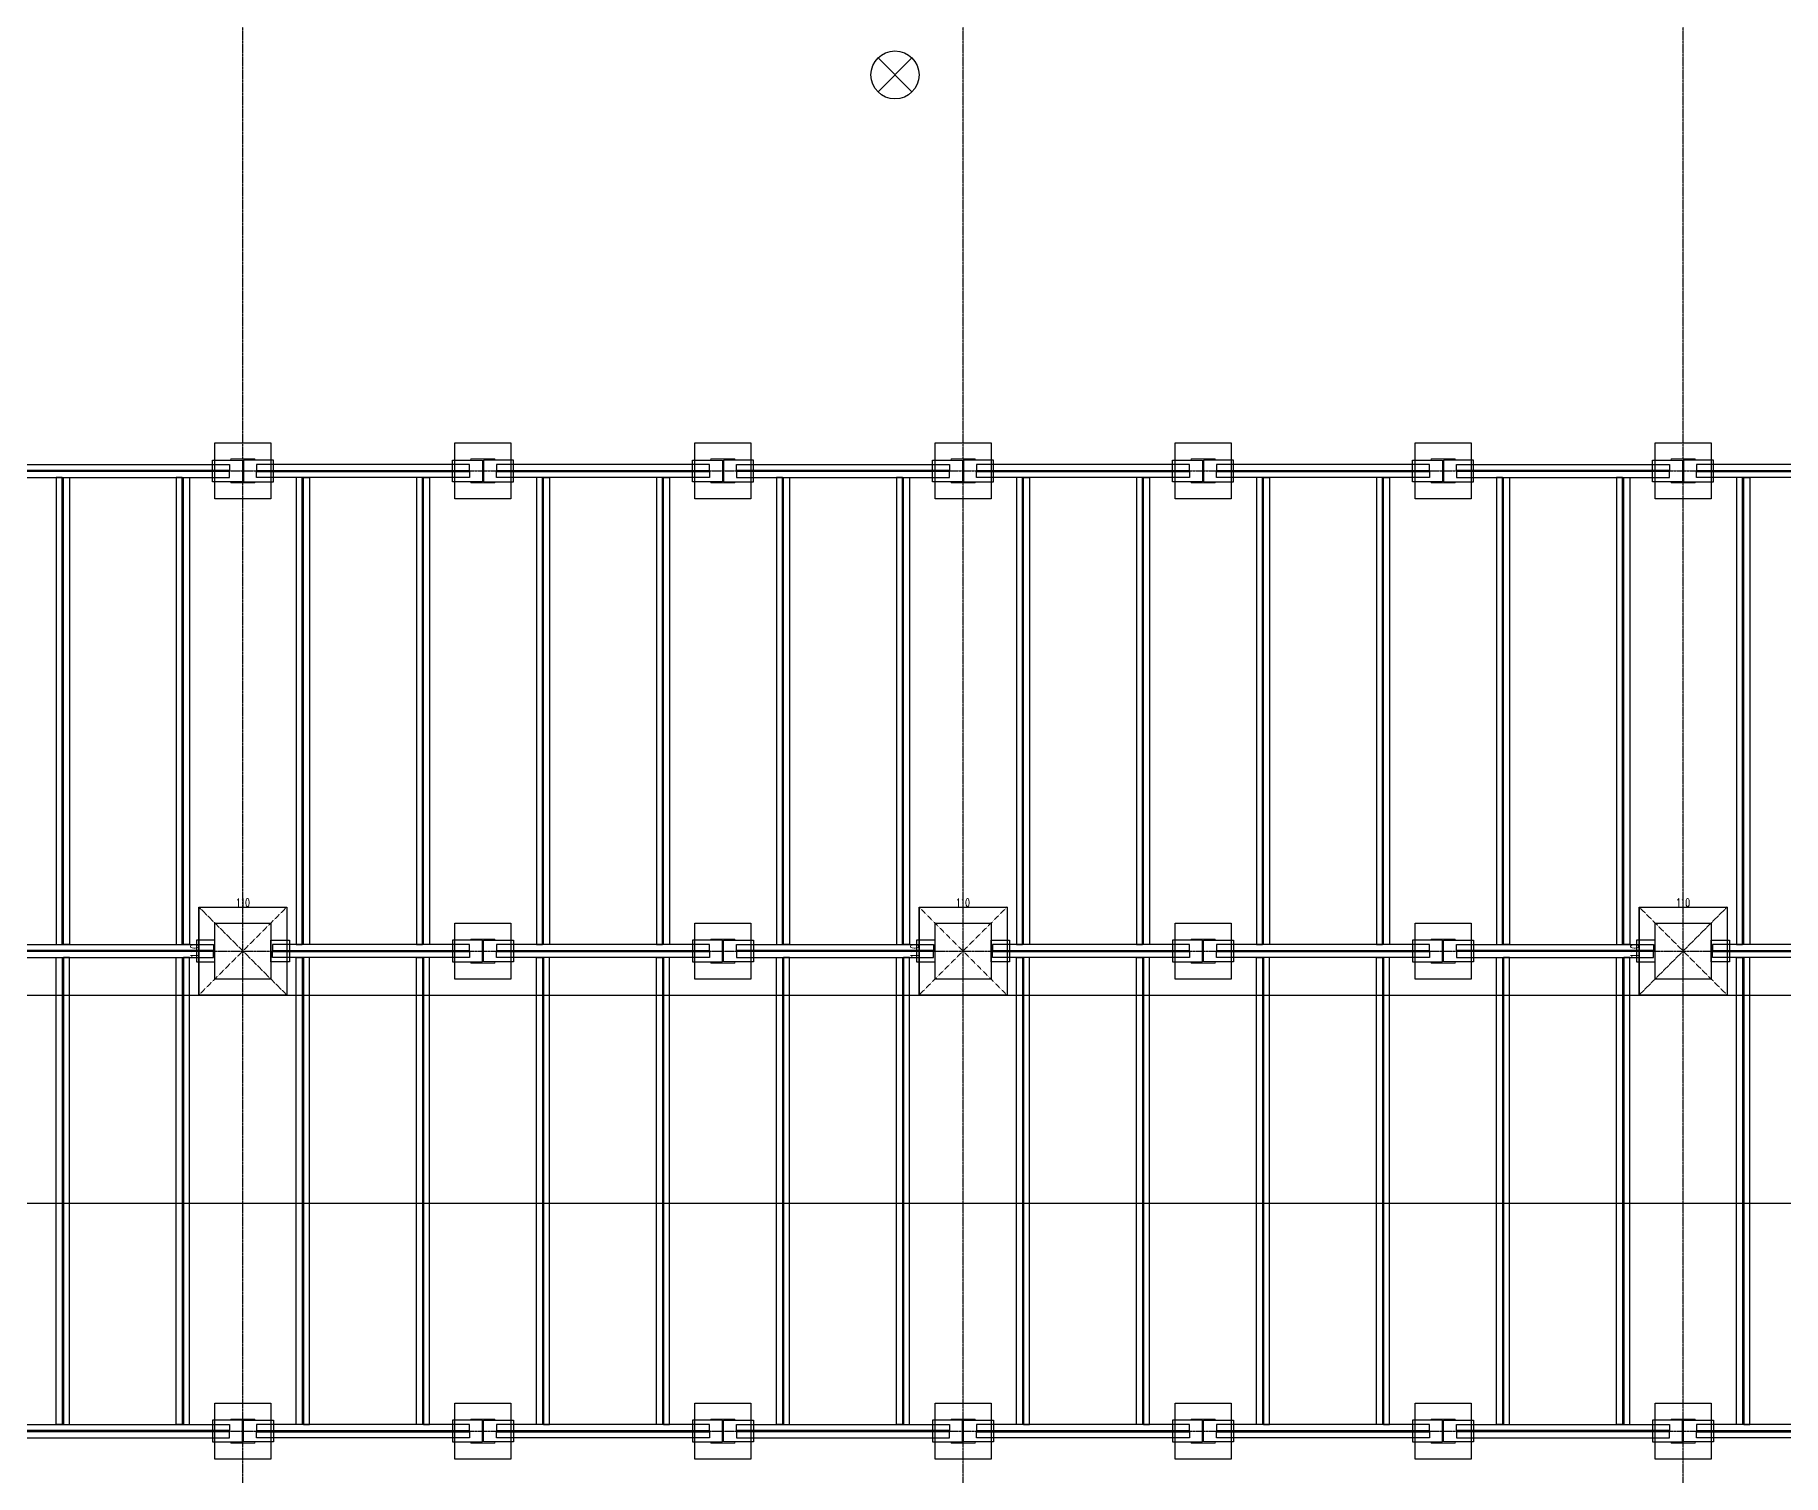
# Model space of a CAD drawing. Header units: millimetres. Extents: x -21841 to 195597, y -1659 to 112111.
# Drawn here: x 3400 to 5585, y 16295 to 18095 of the extents above; entities that cross this region are included whole.
import ezdxf
from ezdxf.enums import TextEntityAlignment as Align

# ---------------------------------------------------------------- set-up
doc = ezdxf.new("R2010")
doc.units = ezdxf.units.MM
doc.linetypes.add('X-N-FAB-L10$0$COL-CEN-LIN', pattern=[3.25, 2.5, -0.25, 0.25, -0.25])
doc.linetypes.add('X-N-FAB-L10$0$HIDDEN', pattern=[0.375, 0.25, -0.125])
for name, color, linetype in [('0-FMCS', 6, 'Continuous'), ('0-XREF', 7, 'Continuous'), ('X-N-FAB-L10$0$0-NC', 8, 'Continuous'), ('X-N-FAB-L10$0$0-ND', 8, 'Continuous'), ('X-N-FAB-L10$0$08', 8, 'Continuous'), ('X-N-FAB-L10$0$CCL', 8, 'X-N-FAB-L10$0$COL-CEN-LIN'), ('X-N-FAB-L10$0$COL', 8, 'Continuous'), ('X-N-FAB-L10$0$COL-S', 8, 'Continuous')]:
    doc.layers.add(name, color=color, linetype=linetype)
doc.layers.add('X-N-FAB-L10$0$STEEL1', color=8, linetype='Continuous', lineweight=0)
doc.styles.add('X-N-FAB-L10$0$CHINA', font='simplex.shx', dxfattribs={"width": 0.75, "bigfont": 'chineset.shx'})
doc.styles.add('X-N-FAB-L10$0$COL-NUM', font='romanc')
doc.styles.add('X-N-FAB-L10$0$DIM', font='simplex.shx', dxfattribs={"width": 0.67, "bigfont": 'chineset.shx'})
doc.dimstyles.new('X-N-FAB-L10$0$JJP_005_defpoint', dxfattribs={"dimtxt": 20, "dimasz": 0.5, "dimexe": 0.5, "dimexo": 0.5, "dimgap": 0.5, "dimtad": 1, "dimdsep": 46, "dimtxsty": 'X-N-FAB-L10$0$DIM', "dimblk": 'X-N-FAB-L10$0$_None', "dimcen": 10, "dimclrd": 256, "dimclre": 256, "dimclrt": 256, "dimadec": 0, "dimazin": 0, "dimtfac": 1, "dimtix": 1, "dimtmove": 2, "dimatfit": 3, "dimldrblk": 'X-N-FAB-L10$0$_None', "dimfxl": 0.5, "dimtolj": 1, "dimtzin": 0, "dimarcsym": 0})

# ---------------------------------------------------------------- blocks, each defined once
blk = doc.blocks.new('*D1287')
at = {"layer": 'DEFPOINTS', "lineweight": -2, "transparency": 16777216}
blk.add_line((5405, 17005), (5515, 17005), dxfattribs=at)
at = {"layer": 'DEFPOINTS', "color": 0, "transparency": 16777216}
for p in [(5405, 17005), (5515, 17005), (5515, 17005)]:
    blk.add_point(p, dxfattribs=at)
at = {"layer": 'DEFPOINTS', "transparency": 16777216, "insert": (5460, 17010.5), "char_height": 10, "attachment_point": 5, "style": 'X-N-FAB-L10$0$DIM'}
blk.add_mtext('\\A1;110', dxfattribs=at)
blk = doc.blocks.new('X-N-FAB-L10$0$_None')
blk = doc.blocks.new('*D1288')
at = {"layer": 'DEFPOINTS', "lineweight": -2, "transparency": 16777216}
blk.add_line((5405, 17005), (5405, 16895), dxfattribs=at)
at = {"layer": 'DEFPOINTS', "color": 0, "transparency": 16777216}
for p in [(5405, 17005), (5405, 16895), (5405, 16895)]:
    blk.add_point(p, dxfattribs=at)
at = {"layer": 'DEFPOINTS', "transparency": 16777216, "insert": (5399.5, 16950), "char_height": 10, "attachment_point": 5, "rotation": 90, "style": 'X-N-FAB-L10$0$DIM'}
blk.add_mtext('\\A1;110', dxfattribs=at)
blk = doc.blocks.new('*D1289')
at = {"layer": 'DEFPOINTS', "lineweight": -2, "transparency": 16777216}
blk.add_line((4505, 17005), (4615, 17005), dxfattribs=at)
at = {"layer": 'DEFPOINTS', "color": 0, "transparency": 16777216}
for p in [(4505, 17005), (4615, 17005), (4615, 17005)]:
    blk.add_point(p, dxfattribs=at)
at = {"layer": 'DEFPOINTS', "transparency": 16777216, "insert": (4560, 17010.5), "char_height": 10, "attachment_point": 5, "style": 'X-N-FAB-L10$0$DIM'}
blk.add_mtext('\\A1;110', dxfattribs=at)
blk = doc.blocks.new('*D1290')
at = {"layer": 'DEFPOINTS', "lineweight": -2, "transparency": 16777216}
blk.add_line((4505, 17005), (4505, 16895), dxfattribs=at)
at = {"layer": 'DEFPOINTS', "color": 0, "transparency": 16777216}
for p in [(4505, 17005), (4505, 16895), (4505, 16895)]:
    blk.add_point(p, dxfattribs=at)
at = {"layer": 'DEFPOINTS', "transparency": 16777216, "insert": (4499.5, 16950), "char_height": 10, "attachment_point": 5, "rotation": 90, "style": 'X-N-FAB-L10$0$DIM'}
blk.add_mtext('\\A1;110', dxfattribs=at)
blk = doc.blocks.new('*D1291')
at = {"layer": 'DEFPOINTS', "lineweight": -2, "transparency": 16777216}
blk.add_line((3605, 17005), (3715, 17005), dxfattribs=at)
at = {"layer": 'DEFPOINTS', "color": 0, "transparency": 16777216}
for p in [(3605, 17005), (3715, 17005), (3715, 17005)]:
    blk.add_point(p, dxfattribs=at)
at = {"layer": 'DEFPOINTS', "transparency": 16777216, "insert": (3660, 17010.5), "char_height": 10, "attachment_point": 5, "style": 'X-N-FAB-L10$0$DIM'}
blk.add_mtext('\\A1;110', dxfattribs=at)
blk = doc.blocks.new('*D1292')
at = {"layer": 'DEFPOINTS', "lineweight": -2, "transparency": 16777216}
blk.add_line((3605, 17005), (3605, 16895), dxfattribs=at)
at = {"layer": 'DEFPOINTS', "color": 0, "transparency": 16777216}
for p in [(3605, 17005), (3605, 16895), (3605, 16895)]:
    blk.add_point(p, dxfattribs=at)
at = {"layer": 'DEFPOINTS', "transparency": 16777216, "insert": (3599.5, 16950), "char_height": 10, "attachment_point": 5, "rotation": 90, "style": 'X-N-FAB-L10$0$DIM'}
blk.add_mtext('\\A1;110', dxfattribs=at)
blk = doc.blocks.new('X-N-FAB-L10')
at = {"layer": 'DEFPOINTS', "color": 8, "linetype": 'X-N-FAB-L10$0$HIDDEN', "ltscale": 0.1}
for p, q in [((3715, 17005), (3605, 16895)), ((3605, 17005), (3715, 16895)), ((3715, 17005), (3605, 16895)), ((3605, 17005), (3715, 16895)), ((4615, 17005), (4505, 16895)), ((4505, 17005), (4615, 16895)), ((4615, 17005), (4505, 16895)), ((4505, 17005), (4615, 16895)), ((5515, 17005), (5405, 16895)), ((5405, 17005), (5515, 16895)), ((5515, 17005), (5405, 16895)), ((5405, 17005), (5515, 16895))]:
    blk.add_line(p, q, dxfattribs=at)
at = {"layer": 'DEFPOINTS', "color": 8}
for p, q in [((3605, 17005), (3715, 17005)), ((3605, 17005), (3605, 16895)), ((4505, 17005), (4615, 17005)), ((4505, 17005), (4505, 16895)), ((5405, 17005), (5515, 17005)), ((5405, 17005), (5405, 16895))]:
    blk.add_line(p, q, dxfattribs=at)
at = {"layer": 'X-N-FAB-L10$0$08', "color": 8}
for p, q in [((4496.213, 18066.213), (4453.787, 18023.787)), ((4453.787, 18066.213), (4496.213, 18023.787)), ((3310, 16895), (6100, 16895)), ((2195, 16635), (6100, 16635))]:
    blk.add_line(p, q, dxfattribs=at)
for points in [[(3377, 17558.3), (3643, 17558.3), (3643, 17550.8), (3377, 17550.8)], [(3377, 17541.7), (3643, 17541.7), (3643, 17549.2), (3377, 17549.2)], [(3659.5, 17536.5), (3622, 17536.5), (3622, 17563.5), (3659.5, 17563.5)], [(3660.5, 17536.5), (3698, 17536.5), (3698, 17563.5), (3660.5, 17563.5)], [(3943, 17558.3), (3677, 17558.3), (3677, 17550.8), (3943, 17550.8)], [(3943, 17541.7), (3677, 17541.7), (3677, 17549.2), (3943, 17549.2)], [(3959.5, 17536.5), (3922, 17536.5), (3922, 17563.5), (3959.5, 17563.5)], [(3960.5, 17536.5), (3998, 17536.5), (3998, 17563.5), (3960.5, 17563.5)], [(4243, 17558.3), (3977, 17558.3), (3977, 17550.8), (4243, 17550.8)], [(4243, 17541.7), (3977, 17541.7), (3977, 17549.2), (4243, 17549.2)], [(4259.5, 17536.5), (4222, 17536.5), (4222, 17563.5), (4259.5, 17563.5)], [(4260.5, 17536.5), (4298, 17536.5), (4298, 17563.5), (4260.5, 17563.5)], [(4277, 17558.3), (4543, 17558.3), (4543, 17550.8), (4277, 17550.8)], [(4277, 17541.7), (4543, 17541.7), (4543, 17549.2), (4277, 17549.2)], [(4559.5, 17536.5), (4522, 17536.5), (4522, 17563.5), (4559.5, 17563.5)], [(4560.5, 17536.5), (4598, 17536.5), (4598, 17563.5), (4560.5, 17563.5)], [(4843, 17558.3), (4577, 17558.3), (4577, 17550.8), (4843, 17550.8)], [(4843, 17541.7), (4577, 17541.7), (4577, 17549.2), (4843, 17549.2)], [(4859.5, 17536.5), (4822, 17536.5), (4822, 17563.5), (4859.5, 17563.5)], [(4860.5, 17536.5), (4898, 17536.5), (4898, 17563.5), (4860.5, 17563.5)], [(5143, 17558.3), (4877, 17558.3), (4877, 17550.8), (5143, 17550.8)], [(5143, 17541.7), (4877, 17541.7), (4877, 17549.2), (5143, 17549.2)], [(5159.5, 17536.5), (5122, 17536.5), (5122, 17563.5), (5159.5, 17563.5)], [(5160.5, 17536.5), (5198, 17536.5), (5198, 17563.5), (5160.5, 17563.5)], [(5177, 17558.3), (5443, 17558.3), (5443, 17550.8), (5177, 17550.8)], [(5177, 17541.7), (5443, 17541.7), (5443, 17549.2), (5177, 17549.2)], [(5459.5, 17536.5), (5422, 17536.5), (5422, 17563.5), (5459.5, 17563.5)], [(5460.5, 17536.5), (5498, 17536.5), (5498, 17563.5), (5460.5, 17563.5)], [(5743, 17558.3), (5477, 17558.3), (5477, 17550.8), (5743, 17550.8)], [(5743, 17541.7), (5477, 17541.7), (5477, 17549.2), (5743, 17549.2)], [(3426.7, 17541.7), (3426.7, 16958.3), (3434.2, 16958.3), (3434.2, 17541.7)], [(3443.3, 17541.7), (3443.3, 16958.3), (3435.8, 16958.3), (3435.8, 17541.7)], [(3576.7, 17541.7), (3576.7, 16958.3), (3584.2, 16958.3), (3584.2, 17541.7)], [(3593.3, 17541.7), (3593.3, 16958.3), (3585.8, 16958.3), (3585.8, 17541.7)], [(3726.7, 17541.7), (3726.7, 16958.3), (3734.2, 16958.3), (3734.2, 17541.7)], [(3743.3, 17541.7), (3743.3, 16958.3), (3735.8, 16958.3), (3735.8, 17541.7)], [(3876.7, 17541.7), (3876.7, 16958.3), (3884.2, 16958.3), (3884.2, 17541.7)], [(3893.3, 17541.7), (3893.3, 16958.3), (3885.8, 16958.3), (3885.8, 17541.7)], [(4026.7, 17541.7), (4026.7, 16958.3), (4034.2, 16958.3), (4034.2, 17541.7)], [(4043.3, 17541.7), (4043.3, 16958.3), (4035.8, 16958.3), (4035.8, 17541.7)], [(4176.7, 17541.7), (4176.7, 16958.3), (4184.2, 16958.3), (4184.2, 17541.7)], [(4193.3, 17541.7), (4193.3, 16958.3), (4185.8, 16958.3), (4185.8, 17541.7)], [(4326.7, 17541.7), (4326.7, 16958.3), (4334.2, 16958.3), (4334.2, 17541.7)], [(4343.3, 17541.7), (4343.3, 16958.3), (4335.8, 16958.3), (4335.8, 17541.7)], [(4476.7, 17541.7), (4476.7, 16958.3), (4484.2, 16958.3), (4484.2, 17541.7)], [(4493.3, 17541.7), (4493.3, 16958.3), (4485.8, 16958.3), (4485.8, 17541.7)], [(4626.7, 17541.7), (4626.7, 16958.3), (4634.2, 16958.3), (4634.2, 17541.7)], [(4643.3, 17541.7), (4643.3, 16958.3), (4635.8, 16958.3), (4635.8, 17541.7)], [(4776.7, 17541.7), (4776.7, 16958.3), (4784.2, 16958.3), (4784.2, 17541.7)], [(4793.3, 17541.7), (4793.3, 16958.3), (4785.8, 16958.3), (4785.8, 17541.7)], [(4926.7, 17541.7), (4926.7, 16958.3), (4934.2, 16958.3), (4934.2, 17541.7)], [(4943.3, 17541.7), (4943.3, 16958.3), (4935.8, 16958.3), (4935.8, 17541.7)], [(5076.7, 17541.7), (5076.7, 16958.3), (5084.2, 16958.3), (5084.2, 17541.7)], [(5093.3, 17541.7), (5093.3, 16958.3), (5085.8, 16958.3), (5085.8, 17541.7)], [(5226.7, 17541.7), (5226.7, 16958.3), (5234.2, 16958.3), (5234.2, 17541.7)], [(5243.3, 17541.7), (5243.3, 16958.3), (5235.8, 16958.3), (5235.8, 17541.7)], [(5376.7, 17541.7), (5376.7, 16958.3), (5384.2, 16958.3), (5384.2, 17541.7)], [(5393.3, 17541.7), (5393.3, 16958.3), (5385.8, 16958.3), (5385.8, 17541.7)], [(5526.7, 17541.7), (5526.7, 16958.3), (5534.2, 16958.3), (5534.2, 17541.7)], [(5543.3, 17541.7), (5543.3, 16958.3), (5535.8, 16958.3), (5535.8, 17541.7)], [(3377, 16958.3), (3623, 16958.3), (3623, 16950.8), (3377, 16950.8)], [(3625, 16963.5), (3602, 16963.5), (3602, 16936.5), (3625, 16936.5)], [(3695, 16963.5), (3718, 16963.5), (3718, 16936.5), (3695, 16936.5)], [(3943, 16958.3), (3697, 16958.3), (3697, 16950.8), (3943, 16950.8)], [(3959.5, 16963.5), (3922, 16963.5), (3922, 16936.5), (3959.5, 16936.5)], [(3960.5, 16963.5), (3998, 16963.5), (3998, 16936.5), (3960.5, 16936.5)], [(4243, 16958.3), (3977, 16958.3), (3977, 16950.8), (4243, 16950.8)], [(4259.5, 16963.5), (4222, 16963.5), (4222, 16936.5), (4259.5, 16936.5)], [(4260.5, 16963.5), (4298, 16963.5), (4298, 16936.5), (4260.5, 16936.5)], [(4277, 16958.3), (4523, 16958.3), (4523, 16950.8), (4277, 16950.8)], [(4525, 16963.5), (4502, 16963.5), (4502, 16936.5), (4525, 16936.5)], [(4595, 16963.5), (4618, 16963.5), (4618, 16936.5), (4595, 16936.5)], [(4843, 16958.3), (4597, 16958.3), (4597, 16950.8), (4843, 16950.8)], [(4859.5, 16963.5), (4822, 16963.5), (4822, 16936.5), (4859.5, 16936.5)], [(4860.5, 16963.5), (4898, 16963.5), (4898, 16936.5), (4860.5, 16936.5)], [(5143, 16958.3), (4877, 16958.3), (4877, 16950.8), (5143, 16950.8)], [(5159.5, 16963.5), (5122, 16963.5), (5122, 16936.5), (5159.5, 16936.5)], [(5160.5, 16963.5), (5198, 16963.5), (5198, 16936.5), (5160.5, 16936.5)], [(5177, 16958.3), (5423, 16958.3), (5423, 16950.8), (5177, 16950.8)], [(5425, 16963.5), (5402, 16963.5), (5402, 16936.5), (5425, 16936.5)], [(5495, 16963.5), (5518, 16963.5), (5518, 16936.5), (5495, 16936.5)], [(5743, 16958.3), (5497, 16958.3), (5497, 16950.8), (5743, 16950.8)], [(3377, 16941.7), (3623, 16941.7), (3623, 16949.2), (3377, 16949.2)], [(3426.7, 16358.3), (3426.7, 16941.7), (3434.2, 16941.7), (3434.2, 16358.3)], [(3443.3, 16358.3), (3443.3, 16941.7), (3435.8, 16941.7), (3435.8, 16358.3)], [(3576.7, 16358.3), (3576.7, 16941.7), (3584.2, 16941.7), (3584.2, 16358.3)], [(3593.3, 16358.3), (3593.3, 16941.7), (3585.8, 16941.7), (3585.8, 16358.3)], [(3943, 16941.7), (3697, 16941.7), (3697, 16949.2), (3943, 16949.2)], [(3726.7, 16358.3), (3726.7, 16941.7), (3734.2, 16941.7), (3734.2, 16358.3)], [(3743.3, 16358.3), (3743.3, 16941.7), (3735.8, 16941.7), (3735.8, 16358.3)], [(3876.7, 16358.3), (3876.7, 16941.7), (3884.2, 16941.7), (3884.2, 16358.3)], [(3893.3, 16358.3), (3893.3, 16941.7), (3885.8, 16941.7), (3885.8, 16358.3)], [(4243, 16941.7), (3977, 16941.7), (3977, 16949.2), (4243, 16949.2)], [(4026.7, 16358.3), (4026.7, 16941.7), (4034.2, 16941.7), (4034.2, 16358.3)], [(4043.3, 16358.3), (4043.3, 16941.7), (4035.8, 16941.7), (4035.8, 16358.3)], [(4176.7, 16358.3), (4176.7, 16941.7), (4184.2, 16941.7), (4184.2, 16358.3)], [(4193.3, 16358.3), (4193.3, 16941.7), (4185.8, 16941.7), (4185.8, 16358.3)], [(4277, 16941.7), (4523, 16941.7), (4523, 16949.2), (4277, 16949.2)], [(4326.7, 16358.3), (4326.7, 16941.7), (4334.2, 16941.7), (4334.2, 16358.3)], [(4343.3, 16358.3), (4343.3, 16941.7), (4335.8, 16941.7), (4335.8, 16358.3)], [(4476.7, 16358.3), (4476.7, 16941.7), (4484.2, 16941.7), (4484.2, 16358.3)], [(4493.3, 16358.3), (4493.3, 16941.7), (4485.8, 16941.7), (4485.8, 16358.3)], [(4843, 16941.7), (4597, 16941.7), (4597, 16949.2), (4843, 16949.2)], [(4626.7, 16358.3), (4626.7, 16941.7), (4634.2, 16941.7), (4634.2, 16358.3)], [(4643.3, 16358.3), (4643.3, 16941.7), (4635.8, 16941.7), (4635.8, 16358.3)], [(4776.7, 16358.3), (4776.7, 16941.7), (4784.2, 16941.7), (4784.2, 16358.3)], [(4793.3, 16358.3), (4793.3, 16941.7), (4785.8, 16941.7), (4785.8, 16358.3)], [(5143, 16941.7), (4877, 16941.7), (4877, 16949.2), (5143, 16949.2)], [(4926.7, 16358.3), (4926.7, 16941.7), (4934.2, 16941.7), (4934.2, 16358.3)], [(4943.3, 16358.3), (4943.3, 16941.7), (4935.8, 16941.7), (4935.8, 16358.3)], [(5076.7, 16358.3), (5076.7, 16941.7), (5084.2, 16941.7), (5084.2, 16358.3)], [(5093.3, 16358.3), (5093.3, 16941.7), (5085.8, 16941.7), (5085.8, 16358.3)], [(5177, 16941.7), (5423, 16941.7), (5423, 16949.2), (5177, 16949.2)], [(5226.7, 16358.3), (5226.7, 16941.7), (5234.2, 16941.7), (5234.2, 16358.3)], [(5243.3, 16358.3), (5243.3, 16941.7), (5235.8, 16941.7), (5235.8, 16358.3)], [(5376.7, 16358.3), (5376.7, 16941.7), (5384.2, 16941.7), (5384.2, 16358.3)], [(5393.3, 16358.3), (5393.3, 16941.7), (5385.8, 16941.7), (5385.8, 16358.3)], [(5743, 16941.7), (5497, 16941.7), (5497, 16949.2), (5743, 16949.2)], [(5526.7, 16358.3), (5526.7, 16941.7), (5534.2, 16941.7), (5534.2, 16358.3)], [(5543.3, 16358.3), (5543.3, 16941.7), (5535.8, 16941.7), (5535.8, 16358.3)], [(3377, 16358.3), (3643, 16358.3), (3643, 16350.8), (3377, 16350.8)], [(3377, 16341.7), (3643, 16341.7), (3643, 16349.2), (3377, 16349.2)], [(3659.5, 16363.5), (3622, 16363.5), (3622, 16336.5), (3659.5, 16336.5)], [(3660.5, 16363.5), (3698, 16363.5), (3698, 16336.5), (3660.5, 16336.5)], [(3943, 16358.3), (3677, 16358.3), (3677, 16350.8), (3943, 16350.8)], [(3943, 16341.7), (3677, 16341.7), (3677, 16349.2), (3943, 16349.2)], [(3959.5, 16363.5), (3922, 16363.5), (3922, 16336.5), (3959.5, 16336.5)], [(3960.5, 16363.5), (3998, 16363.5), (3998, 16336.5), (3960.5, 16336.5)], [(4243, 16358.3), (3977, 16358.3), (3977, 16350.8), (4243, 16350.8)], [(4243, 16341.7), (3977, 16341.7), (3977, 16349.2), (4243, 16349.2)], [(4259.5, 16363.5), (4222, 16363.5), (4222, 16336.5), (4259.5, 16336.5)], [(4260.5, 16363.5), (4298, 16363.5), (4298, 16336.5), (4260.5, 16336.5)], [(4277, 16358.3), (4543, 16358.3), (4543, 16350.8), (4277, 16350.8)], [(4277, 16341.7), (4543, 16341.7), (4543, 16349.2), (4277, 16349.2)], [(4559.5, 16363.5), (4522, 16363.5), (4522, 16336.5), (4559.5, 16336.5)], [(4560.5, 16363.5), (4598, 16363.5), (4598, 16336.5), (4560.5, 16336.5)], [(4843, 16358.3), (4577, 16358.3), (4577, 16350.8), (4843, 16350.8)], [(4843, 16341.7), (4577, 16341.7), (4577, 16349.2), (4843, 16349.2)], [(4859.5, 16363.5), (4822, 16363.5), (4822, 16336.5), (4859.5, 16336.5)], [(4860.5, 16363.5), (4898, 16363.5), (4898, 16336.5), (4860.5, 16336.5)], [(5143, 16358.3), (4877, 16358.3), (4877, 16350.8), (5143, 16350.8)], [(5143, 16341.7), (4877, 16341.7), (4877, 16349.2), (5143, 16349.2)], [(5159.5, 16363.5), (5122, 16363.5), (5122, 16336.5), (5159.5, 16336.5)], [(5160.5, 16363.5), (5198, 16363.5), (5198, 16336.5), (5160.5, 16336.5)], [(5177, 16358.3), (5443, 16358.3), (5443, 16350.8), (5177, 16350.8)], [(5177, 16341.7), (5443, 16341.7), (5443, 16349.2), (5177, 16349.2)], [(5459.5, 16363.5), (5422, 16363.5), (5422, 16336.5), (5459.5, 16336.5)], [(5460.5, 16363.5), (5498, 16363.5), (5498, 16336.5), (5460.5, 16336.5)], [(5743, 16358.3), (5477, 16358.3), (5477, 16350.8), (5743, 16350.8)], [(5743, 16341.7), (5477, 16341.7), (5477, 16349.2), (5743, 16349.2)]]:
    blk.add_lwpolyline(points, close=True, dxfattribs=at)
blk.add_circle((4475, 18045), 30, dxfattribs=at)
at = {"layer": 'X-N-FAB-L10$0$CCL', "color": 8}
for p, q in [((3660, 10600), (3660, 19760)), ((4560, 10600), (4560, 19760)), ((5460, 10600), (5460, 19760)), ((-720, 17550), (27370, 17550)), ((-720, 16950), (27370, 16950)), ((-720, 16350), (27370, 16350))]:
    blk.add_line(p, q, dxfattribs=at)
at = {"layer": 'X-N-FAB-L10$0$COL', "color": 8}
for p, q in [((3625, 17585), (3695, 17585)), ((3625, 17515), (3625, 17585)), ((3695, 17585), (3695, 17515)), ((3925, 17585), (3995, 17585)), ((3925, 17515), (3925, 17585)), ((3995, 17585), (3995, 17515)), ((4225, 17585), (4295, 17585)), ((4225, 17515), (4225, 17585)), ((4295, 17585), (4295, 17515)), ((4525, 17585), (4595, 17585)), ((4525, 17515), (4525, 17585)), ((4595, 17585), (4595, 17515)), ((4825, 17585), (4895, 17585)), ((4825, 17515), (4825, 17585)), ((4895, 17585), (4895, 17515)), ((5125, 17585), (5195, 17585)), ((5125, 17515), (5125, 17585)), ((5195, 17585), (5195, 17515)), ((5425, 17585), (5495, 17585)), ((5425, 17515), (5425, 17585)), ((5495, 17585), (5495, 17515)), ((3695, 17515), (3625, 17515)), ((3995, 17515), (3925, 17515)), ((4295, 17515), (4225, 17515)), ((4595, 17515), (4525, 17515)), ((4895, 17515), (4825, 17515)), ((5195, 17515), (5125, 17515)), ((5495, 17515), (5425, 17515)), ((3925, 16985), (3995, 16985)), ((3925, 16915), (3925, 16985)), ((3995, 16985), (3995, 16915)), ((4225, 16985), (4295, 16985)), ((4225, 16915), (4225, 16985)), ((4295, 16985), (4295, 16915)), ((4825, 16985), (4895, 16985)), ((4825, 16915), (4825, 16985)), ((4895, 16985), (4895, 16915)), ((5125, 16985), (5195, 16985)), ((5125, 16915), (5125, 16985)), ((5195, 16985), (5195, 16915)), ((3995, 16915), (3925, 16915)), ((4295, 16915), (4225, 16915)), ((4895, 16915), (4825, 16915)), ((5195, 16915), (5125, 16915)), ((3625, 16385), (3695, 16385)), ((3625, 16315), (3625, 16385)), ((3695, 16385), (3695, 16315)), ((3925, 16385), (3995, 16385)), ((3925, 16315), (3925, 16385)), ((3995, 16385), (3995, 16315)), ((4225, 16385), (4295, 16385)), ((4225, 16315), (4225, 16385)), ((4295, 16385), (4295, 16315)), ((4525, 16385), (4595, 16385)), ((4525, 16315), (4525, 16385)), ((4595, 16385), (4595, 16315)), ((4825, 16385), (4895, 16385)), ((4825, 16315), (4825, 16385)), ((4895, 16385), (4895, 16315)), ((5125, 16385), (5195, 16385)), ((5125, 16315), (5125, 16385)), ((5195, 16385), (5195, 16315)), ((5425, 16385), (5495, 16385)), ((5425, 16315), (5425, 16385)), ((5495, 16385), (5495, 16315)), ((3695, 16315), (3625, 16315)), ((3995, 16315), (3925, 16315)), ((4295, 16315), (4225, 16315)), ((4595, 16315), (4525, 16315)), ((4895, 16315), (4825, 16315)), ((5195, 16315), (5125, 16315)), ((5495, 16315), (5425, 16315))]:
    blk.add_line(p, q, dxfattribs=at)
at = {"layer": 'X-N-FAB-L10$0$COL', "color": 8, "ltscale": 0.1}
for p, q in [((3605, 17005), (3715, 17005)), ((3605, 16895), (3605, 17005)), ((3715, 17005), (3715, 16895)), ((4505, 17005), (4615, 17005)), ((4505, 16895), (4505, 17005)), ((4615, 17005), (4615, 16895)), ((5405, 17005), (5515, 17005)), ((5405, 16895), (5405, 17005)), ((5515, 17005), (5515, 16895)), ((3715, 16895), (3605, 16895)), ((4615, 16895), (4505, 16895)), ((5515, 16895), (5405, 16895))]:
    blk.add_line(p, q, dxfattribs=at)
at = {"layer": 'X-N-FAB-L10$0$COL', "color": 8}
for points in [[(3625, 17585), (3695, 17585), (3695, 17515), (3625, 17515)], [(3925, 17585), (3995, 17585), (3995, 17515), (3925, 17515)], [(4225, 17585), (4295, 17585), (4295, 17515), (4225, 17515)], [(4525, 17585), (4595, 17585), (4595, 17515), (4525, 17515)], [(4825, 17585), (4895, 17585), (4895, 17515), (4825, 17515)], [(5125, 17585), (5195, 17585), (5195, 17515), (5125, 17515)], [(5425, 17585), (5495, 17585), (5495, 17515), (5425, 17515)], [(3925, 16985), (3995, 16985), (3995, 16915), (3925, 16915)], [(4225, 16985), (4295, 16985), (4295, 16915), (4225, 16915)], [(4825, 16985), (4895, 16985), (4895, 16915), (4825, 16915)], [(5125, 16985), (5195, 16985), (5195, 16915), (5125, 16915)], [(3625, 16385), (3695, 16385), (3695, 16315), (3625, 16315)], [(3925, 16385), (3995, 16385), (3995, 16315), (3925, 16315)], [(4225, 16385), (4295, 16385), (4295, 16315), (4225, 16315)], [(4525, 16385), (4595, 16385), (4595, 16315), (4525, 16315)], [(4825, 16385), (4895, 16385), (4895, 16315), (4825, 16315)], [(5125, 16385), (5195, 16385), (5195, 16315), (5125, 16315)], [(5425, 16385), (5495, 16385), (5495, 16315), (5425, 16315)]]:
    blk.add_lwpolyline(points, close=True, dxfattribs=at)
at = {"layer": 'X-N-FAB-L10$0$COL', "color": 8, "ltscale": 0.1}
for points in [[(3605, 17005), (3715, 17005), (3715, 16895), (3605, 16895)], [(4505, 17005), (4615, 17005), (4615, 16895), (4505, 16895)], [(5405, 17005), (5515, 17005), (5515, 16895), (5405, 16895)]]:
    blk.add_lwpolyline(points, close=True, dxfattribs=at)
at = {"layer": 'X-N-FAB-L10$0$COL-S', "color": 8}
for p, q in [((3625, 16985), (3695, 16985)), ((3625, 16915), (3625, 16985)), ((3625, 16985), (3695, 16985)), ((3625, 16915), (3625, 16985)), ((3695, 16985), (3695, 16915)), ((3695, 16985), (3695, 16915)), ((4525, 16985), (4595, 16985)), ((4525, 16915), (4525, 16985)), ((4525, 16985), (4595, 16985)), ((4525, 16915), (4525, 16985)), ((4595, 16985), (4595, 16915)), ((4595, 16985), (4595, 16915)), ((5425, 16985), (5495, 16985)), ((5425, 16915), (5425, 16985)), ((5425, 16985), (5495, 16985)), ((5425, 16915), (5425, 16985)), ((5495, 16985), (5495, 16915)), ((5495, 16985), (5495, 16915)), ((3695, 16915), (3625, 16915)), ((3695, 16915), (3625, 16915)), ((4595, 16915), (4525, 16915)), ((4595, 16915), (4525, 16915)), ((5495, 16915), (5425, 16915)), ((5495, 16915), (5425, 16915))]:
    blk.add_line(p, q, dxfattribs=at)
at = {"layer": 'X-N-FAB-L10$0$STEEL1', "color": 8}
for p, q in [((3645, 17565), (3675, 17565)), ((3645, 17563.5), (3645, 17565)), ((3659.5, 17563.5), (3645, 17563.5)), ((3659.5, 17536.5), (3659.5, 17563.5)), ((3675, 17563.5), (3660.5, 17563.5)), ((3660.5, 17563.5), (3660.5, 17536.5)), ((3675, 17565), (3675, 17563.5)), ((3945, 17565), (3975, 17565)), ((3945, 17563.5), (3945, 17565)), ((3959.5, 17563.5), (3945, 17563.5)), ((3959.5, 17536.5), (3959.5, 17563.5)), ((3975, 17563.5), (3960.5, 17563.5)), ((3960.5, 17563.5), (3960.5, 17536.5)), ((3975, 17565), (3975, 17563.5)), ((4245, 17565), (4275, 17565)), ((4245, 17563.5), (4245, 17565)), ((4259.5, 17563.5), (4245, 17563.5)), ((4259.5, 17536.5), (4259.5, 17563.5)), ((4275, 17563.5), (4260.5, 17563.5)), ((4260.5, 17563.5), (4260.5, 17536.5)), ((4275, 17565), (4275, 17563.5)), ((4545, 17565), (4575, 17565)), ((4545, 17563.5), (4545, 17565)), ((4559.5, 17563.5), (4545, 17563.5)), ((4559.5, 17536.5), (4559.5, 17563.5)), ((4575, 17563.5), (4560.5, 17563.5)), ((4560.5, 17563.5), (4560.5, 17536.5)), ((4575, 17565), (4575, 17563.5)), ((4845, 17565), (4875, 17565)), ((4845, 17563.5), (4845, 17565)), ((4859.5, 17563.5), (4845, 17563.5)), ((4859.5, 17536.5), (4859.5, 17563.5)), ((4875, 17563.5), (4860.5, 17563.5)), ((4860.5, 17563.5), (4860.5, 17536.5)), ((4875, 17565), (4875, 17563.5)), ((5145, 17565), (5175, 17565)), ((5145, 17563.5), (5145, 17565)), ((5159.5, 17563.5), (5145, 17563.5)), ((5159.5, 17536.5), (5159.5, 17563.5)), ((5175, 17563.5), (5160.5, 17563.5)), ((5160.5, 17563.5), (5160.5, 17536.5)), ((5175, 17565), (5175, 17563.5)), ((5445, 17565), (5475, 17565)), ((5445, 17563.5), (5445, 17565)), ((5459.5, 17563.5), (5445, 17563.5)), ((5459.5, 17536.5), (5459.5, 17563.5)), ((5475, 17563.5), (5460.5, 17563.5)), ((5460.5, 17563.5), (5460.5, 17536.5)), ((5475, 17565), (5475, 17563.5)), ((3645, 17535), (3645, 17536.5)), ((3645, 17536.5), (3659.5, 17536.5)), ((3675, 17535), (3645, 17535)), ((3660.5, 17536.5), (3675, 17536.5)), ((3675, 17536.5), (3675, 17535)), ((3945, 17535), (3945, 17536.5)), ((3945, 17536.5), (3959.5, 17536.5)), ((3975, 17535), (3945, 17535)), ((3960.5, 17536.5), (3975, 17536.5)), ((3975, 17536.5), (3975, 17535)), ((4245, 17535), (4245, 17536.5)), ((4245, 17536.5), (4259.5, 17536.5)), ((4275, 17535), (4245, 17535)), ((4260.5, 17536.5), (4275, 17536.5)), ((4275, 17536.5), (4275, 17535)), ((4545, 17535), (4545, 17536.5)), ((4545, 17536.5), (4559.5, 17536.5)), ((4575, 17535), (4545, 17535)), ((4560.5, 17536.5), (4575, 17536.5)), ((4575, 17536.5), (4575, 17535)), ((4845, 17535), (4845, 17536.5)), ((4845, 17536.5), (4859.5, 17536.5)), ((4875, 17535), (4845, 17535)), ((4860.5, 17536.5), (4875, 17536.5)), ((4875, 17536.5), (4875, 17535)), ((5145, 17535), (5145, 17536.5)), ((5145, 17536.5), (5159.5, 17536.5)), ((5175, 17535), (5145, 17535)), ((5160.5, 17536.5), (5175, 17536.5)), ((5175, 17536.5), (5175, 17535)), ((5445, 17535), (5445, 17536.5)), ((5445, 17536.5), (5459.5, 17536.5)), ((5475, 17535), (5445, 17535)), ((5460.5, 17536.5), (5475, 17536.5)), ((5475, 17536.5), (5475, 17535)), ((3945, 16965), (3975, 16965)), ((3945, 16963.5), (3945, 16965)), ((3959.5, 16963.5), (3945, 16963.5)), ((3959.5, 16936.5), (3959.5, 16963.5)), ((3975, 16963.5), (3960.5, 16963.5)), ((3960.5, 16963.5), (3960.5, 16936.5)), ((3975, 16965), (3975, 16963.5)), ((4245, 16965), (4275, 16965)), ((4245, 16963.5), (4245, 16965)), ((4259.5, 16963.5), (4245, 16963.5)), ((4259.5, 16936.5), (4259.5, 16963.5)), ((4275, 16963.5), (4260.5, 16963.5)), ((4260.5, 16963.5), (4260.5, 16936.5)), ((4275, 16965), (4275, 16963.5)), ((4845, 16965), (4875, 16965)), ((4845, 16963.5), (4845, 16965)), ((4859.5, 16963.5), (4845, 16963.5)), ((4859.5, 16936.5), (4859.5, 16963.5)), ((4875, 16963.5), (4860.5, 16963.5)), ((4860.5, 16963.5), (4860.5, 16936.5)), ((4875, 16965), (4875, 16963.5)), ((5145, 16965), (5175, 16965)), ((5145, 16963.5), (5145, 16965)), ((5159.5, 16963.5), (5145, 16963.5)), ((5159.5, 16936.5), (5159.5, 16963.5)), ((5175, 16963.5), (5160.5, 16963.5)), ((5160.5, 16963.5), (5160.5, 16936.5)), ((5175, 16965), (5175, 16963.5)), ((3945, 16935), (3945, 16936.5)), ((3945, 16936.5), (3959.5, 16936.5)), ((3975, 16935), (3945, 16935)), ((3960.5, 16936.5), (3975, 16936.5)), ((3975, 16936.5), (3975, 16935)), ((4245, 16935), (4245, 16936.5)), ((4245, 16936.5), (4259.5, 16936.5)), ((4275, 16935), (4245, 16935)), ((4260.5, 16936.5), (4275, 16936.5)), ((4275, 16936.5), (4275, 16935)), ((4845, 16935), (4845, 16936.5)), ((4845, 16936.5), (4859.5, 16936.5)), ((4875, 16935), (4845, 16935)), ((4860.5, 16936.5), (4875, 16936.5)), ((4875, 16936.5), (4875, 16935)), ((5145, 16935), (5145, 16936.5)), ((5145, 16936.5), (5159.5, 16936.5)), ((5175, 16935), (5145, 16935)), ((5160.5, 16936.5), (5175, 16936.5)), ((5175, 16936.5), (5175, 16935)), ((3645, 16365), (3675, 16365)), ((3645, 16363.5), (3645, 16365)), ((3659.5, 16363.5), (3645, 16363.5)), ((3659.5, 16336.5), (3659.5, 16363.5)), ((3675, 16363.5), (3660.5, 16363.5)), ((3660.5, 16363.5), (3660.5, 16336.5)), ((3675, 16365), (3675, 16363.5)), ((3945, 16365), (3975, 16365)), ((3945, 16363.5), (3945, 16365)), ((3959.5, 16363.5), (3945, 16363.5)), ((3959.5, 16336.5), (3959.5, 16363.5)), ((3975, 16363.5), (3960.5, 16363.5)), ((3960.5, 16363.5), (3960.5, 16336.5)), ((3975, 16365), (3975, 16363.5)), ((4245, 16365), (4275, 16365)), ((4245, 16363.5), (4245, 16365)), ((4259.5, 16363.5), (4245, 16363.5)), ((4259.5, 16336.5), (4259.5, 16363.5)), ((4275, 16363.5), (4260.5, 16363.5)), ((4260.5, 16363.5), (4260.5, 16336.5)), ((4275, 16365), (4275, 16363.5)), ((4545, 16365), (4575, 16365)), ((4545, 16363.5), (4545, 16365)), ((4559.5, 16363.5), (4545, 16363.5)), ((4559.5, 16336.5), (4559.5, 16363.5)), ((4575, 16363.5), (4560.5, 16363.5)), ((4560.5, 16363.5), (4560.5, 16336.5)), ((4575, 16365), (4575, 16363.5)), ((4845, 16365), (4875, 16365)), ((4845, 16363.5), (4845, 16365)), ((4859.5, 16363.5), (4845, 16363.5)), ((4859.5, 16336.5), (4859.5, 16363.5)), ((4875, 16363.5), (4860.5, 16363.5)), ((4860.5, 16363.5), (4860.5, 16336.5)), ((4875, 16365), (4875, 16363.5)), ((5145, 16365), (5175, 16365)), ((5145, 16363.5), (5145, 16365)), ((5159.5, 16363.5), (5145, 16363.5)), ((5159.5, 16336.5), (5159.5, 16363.5)), ((5175, 16363.5), (5160.5, 16363.5)), ((5160.5, 16363.5), (5160.5, 16336.5)), ((5175, 16365), (5175, 16363.5)), ((5445, 16365), (5475, 16365)), ((5445, 16363.5), (5445, 16365)), ((5459.5, 16363.5), (5445, 16363.5)), ((5459.5, 16336.5), (5459.5, 16363.5)), ((5475, 16363.5), (5460.5, 16363.5)), ((5460.5, 16363.5), (5460.5, 16336.5)), ((5475, 16365), (5475, 16363.5)), ((3645, 16335), (3645, 16336.5)), ((3645, 16336.5), (3659.5, 16336.5)), ((3675, 16335), (3645, 16335)), ((3660.5, 16336.5), (3675, 16336.5)), ((3675, 16336.5), (3675, 16335)), ((3945, 16335), (3945, 16336.5)), ((3945, 16336.5), (3959.5, 16336.5)), ((3975, 16335), (3945, 16335)), ((3960.5, 16336.5), (3975, 16336.5)), ((3975, 16336.5), (3975, 16335)), ((4245, 16335), (4245, 16336.5)), ((4245, 16336.5), (4259.5, 16336.5)), ((4275, 16335), (4245, 16335)), ((4260.5, 16336.5), (4275, 16336.5)), ((4275, 16336.5), (4275, 16335)), ((4545, 16335), (4545, 16336.5)), ((4545, 16336.5), (4559.5, 16336.5)), ((4575, 16335), (4545, 16335)), ((4560.5, 16336.5), (4575, 16336.5)), ((4575, 16336.5), (4575, 16335)), ((4845, 16335), (4845, 16336.5)), ((4845, 16336.5), (4859.5, 16336.5)), ((4875, 16335), (4845, 16335)), ((4860.5, 16336.5), (4875, 16336.5)), ((4875, 16336.5), (4875, 16335)), ((5145, 16335), (5145, 16336.5)), ((5145, 16336.5), (5159.5, 16336.5)), ((5175, 16335), (5145, 16335)), ((5160.5, 16336.5), (5175, 16336.5)), ((5175, 16336.5), (5175, 16335)), ((5445, 16335), (5445, 16336.5)), ((5445, 16336.5), (5459.5, 16336.5)), ((5475, 16335), (5445, 16335)), ((5460.5, 16336.5), (5475, 16336.5)), ((5475, 16336.5), (5475, 16335))]:
    blk.add_line(p, q, dxfattribs=at)
for points in [[(3645, 17565), (3675, 17565), (3675, 17563.5), (3660.5, 17563.5), (3660.5, 17536.5), (3675, 17536.5), (3675, 17535), (3645, 17535), (3645, 17536.5), (3659.5, 17536.5), (3659.5, 17563.5), (3645, 17563.5)], [(3945, 17565), (3975, 17565), (3975, 17563.5), (3960.5, 17563.5), (3960.5, 17536.5), (3975, 17536.5), (3975, 17535), (3945, 17535), (3945, 17536.5), (3959.5, 17536.5), (3959.5, 17563.5), (3945, 17563.5)], [(4245, 17565), (4275, 17565), (4275, 17563.5), (4260.5, 17563.5), (4260.5, 17536.5), (4275, 17536.5), (4275, 17535), (4245, 17535), (4245, 17536.5), (4259.5, 17536.5), (4259.5, 17563.5), (4245, 17563.5)], [(4545, 17565), (4575, 17565), (4575, 17563.5), (4560.5, 17563.5), (4560.5, 17536.5), (4575, 17536.5), (4575, 17535), (4545, 17535), (4545, 17536.5), (4559.5, 17536.5), (4559.5, 17563.5), (4545, 17563.5)], [(4845, 17565), (4875, 17565), (4875, 17563.5), (4860.5, 17563.5), (4860.5, 17536.5), (4875, 17536.5), (4875, 17535), (4845, 17535), (4845, 17536.5), (4859.5, 17536.5), (4859.5, 17563.5), (4845, 17563.5)], [(5145, 17565), (5175, 17565), (5175, 17563.5), (5160.5, 17563.5), (5160.5, 17536.5), (5175, 17536.5), (5175, 17535), (5145, 17535), (5145, 17536.5), (5159.5, 17536.5), (5159.5, 17563.5), (5145, 17563.5)], [(5445, 17565), (5475, 17565), (5475, 17563.5), (5460.5, 17563.5), (5460.5, 17536.5), (5475, 17536.5), (5475, 17535), (5445, 17535), (5445, 17536.5), (5459.5, 17536.5), (5459.5, 17563.5), (5445, 17563.5)], [(3945, 16965), (3975, 16965), (3975, 16963.5), (3960.5, 16963.5), (3960.5, 16936.5), (3975, 16936.5), (3975, 16935), (3945, 16935), (3945, 16936.5), (3959.5, 16936.5), (3959.5, 16963.5), (3945, 16963.5)], [(4245, 16965), (4275, 16965), (4275, 16963.5), (4260.5, 16963.5), (4260.5, 16936.5), (4275, 16936.5), (4275, 16935), (4245, 16935), (4245, 16936.5), (4259.5, 16936.5), (4259.5, 16963.5), (4245, 16963.5)], [(4845, 16965), (4875, 16965), (4875, 16963.5), (4860.5, 16963.5), (4860.5, 16936.5), (4875, 16936.5), (4875, 16935), (4845, 16935), (4845, 16936.5), (4859.5, 16936.5), (4859.5, 16963.5), (4845, 16963.5)], [(5145, 16965), (5175, 16965), (5175, 16963.5), (5160.5, 16963.5), (5160.5, 16936.5), (5175, 16936.5), (5175, 16935), (5145, 16935), (5145, 16936.5), (5159.5, 16936.5), (5159.5, 16963.5), (5145, 16963.5)], [(3645, 16365), (3675, 16365), (3675, 16363.5), (3660.5, 16363.5), (3660.5, 16336.5), (3675, 16336.5), (3675, 16335), (3645, 16335), (3645, 16336.5), (3659.5, 16336.5), (3659.5, 16363.5), (3645, 16363.5)], [(3945, 16365), (3975, 16365), (3975, 16363.5), (3960.5, 16363.5), (3960.5, 16336.5), (3975, 16336.5), (3975, 16335), (3945, 16335), (3945, 16336.5), (3959.5, 16336.5), (3959.5, 16363.5), (3945, 16363.5)], [(4245, 16365), (4275, 16365), (4275, 16363.5), (4260.5, 16363.5), (4260.5, 16336.5), (4275, 16336.5), (4275, 16335), (4245, 16335), (4245, 16336.5), (4259.5, 16336.5), (4259.5, 16363.5), (4245, 16363.5)], [(4545, 16365), (4575, 16365), (4575, 16363.5), (4560.5, 16363.5), (4560.5, 16336.5), (4575, 16336.5), (4575, 16335), (4545, 16335), (4545, 16336.5), (4559.5, 16336.5), (4559.5, 16363.5), (4545, 16363.5)], [(4845, 16365), (4875, 16365), (4875, 16363.5), (4860.5, 16363.5), (4860.5, 16336.5), (4875, 16336.5), (4875, 16335), (4845, 16335), (4845, 16336.5), (4859.5, 16336.5), (4859.5, 16363.5), (4845, 16363.5)], [(5145, 16365), (5175, 16365), (5175, 16363.5), (5160.5, 16363.5), (5160.5, 16336.5), (5175, 16336.5), (5175, 16335), (5145, 16335), (5145, 16336.5), (5159.5, 16336.5), (5159.5, 16363.5), (5145, 16363.5)], [(5445, 16365), (5475, 16365), (5475, 16363.5), (5460.5, 16363.5), (5460.5, 16336.5), (5475, 16336.5), (5475, 16335), (5445, 16335), (5445, 16336.5), (5459.5, 16336.5), (5459.5, 16363.5), (5445, 16363.5)]]:
    blk.add_lwpolyline(points, close=True, dxfattribs=at)
at = {"layer": 'DEFPOINTS', "color": 8, "char_height": 10, "attachment_point": 5, "style": 'X-N-FAB-L10$0$DIM'}
for insert in [(3660, 17010.5), (4560, 17010.5), (5460, 17010.5)]:
    blk.add_mtext('\\A1;110', dxfattribs=dict(at, insert=insert))
at = {"layer": 'DEFPOINTS', "color": 8, "char_height": 10, "attachment_point": 5, "rotation": 90, "style": 'X-N-FAB-L10$0$DIM'}
for insert in [(3599.5, 16950), (4499.5, 16950), (5399.5, 16950)]:
    blk.add_mtext('\\A1;110', dxfattribs=dict(at, insert=insert))
at = {"layer": 'X-N-FAB-L10$0$0-NC', "color": 8, "style": 'X-N-FAB-L10$0$COL-NUM'}
for p in [(1860, 19880), (2760, 19880), (3660, 19880), (4560, 19880), (5460, 19880), (6360, 19880), (7260, 19880), (8160, 19880), (9060, 19880), (9960, 19880), (10860, 19880), (11760, 19880), (12660, 19880), (13560, 19880), (14460, 19880), (15360, 19880), (16260, 19880), (17160, 19880), (18060, 19880), (18960, 19880), (19860, 19880), (20760, 19880), (21660, 19880), (22560, 19880), (-840, 13950), (-840, 13350), (-840, 12750), (-840, 12150), (-840, 11550), (-840, 10750)]:
    blk.add_attdef('GRID-Y', text='', height=120, dxfattribs=at).set_placement(p, align=Align.MIDDLE_CENTER)
at = {"layer": 'X-N-FAB-L10$0$0-ND', "color": 8, "style": 'X-N-FAB-L10$0$CHINA'}
blk.add_attdef('NO', text='', height=33.333, dxfattribs=at).set_placement((23327.5, 11380), align=Align.MIDDLE)
at = {"layer": 'DEFPOINTS', "color": 8}
for base, p1, p2, picture, middle in [((3605, 16895), (3605, 17005), (3605, 16895), '*D1292', (3599.5, 16950)), ((4505, 16895), (4505, 17005), (4505, 16895), '*D1290', (4499.5, 16950)), ((5405, 16895), (5405, 17005), (5405, 16895), '*D1288', (5399.5, 16950))]:
    dim = blk.add_linear_dim(base=base, p1=p1, p2=p2, angle=90, dimstyle='X-N-FAB-L10$0$JJP_005_defpoint', override={"dimtxt": 10}, dxfattribs=at)
    dim.commit()
    dim.dimension.update_dxf_attribs({"geometry": picture, "text_midpoint": middle})
for base, p1, p2, picture, middle in [((3715, 17005), (3605, 17005), (3715, 17005), '*D1291', (3660, 17010.5)), ((4615, 17005), (4505, 17005), (4615, 17005), '*D1289', (4560, 17010.5)), ((5515, 17005), (5405, 17005), (5515, 17005), '*D1287', (5460, 17010.5))]:
    dim = blk.add_linear_dim(base=base, p1=p1, p2=p2, dimstyle='X-N-FAB-L10$0$JJP_005_defpoint', override={"dimtxt": 10}, dxfattribs=at)
    dim.commit()
    dim.dimension.update_dxf_attribs({"geometry": picture, "text_midpoint": middle})

msp = doc.modelspace()

# ---------------------------------------------------------------- block references
at = {"layer": '0-FMCS', "color": 5}
msp.add_blockref('X-N-FAB-L10', (0, 0), dxfattribs=at)
at = {"layer": '0-XREF'}
msp.add_blockref('X-N-FAB-L10', (0, 0), dxfattribs=at)

doc.saveas('drawing.dxf')
